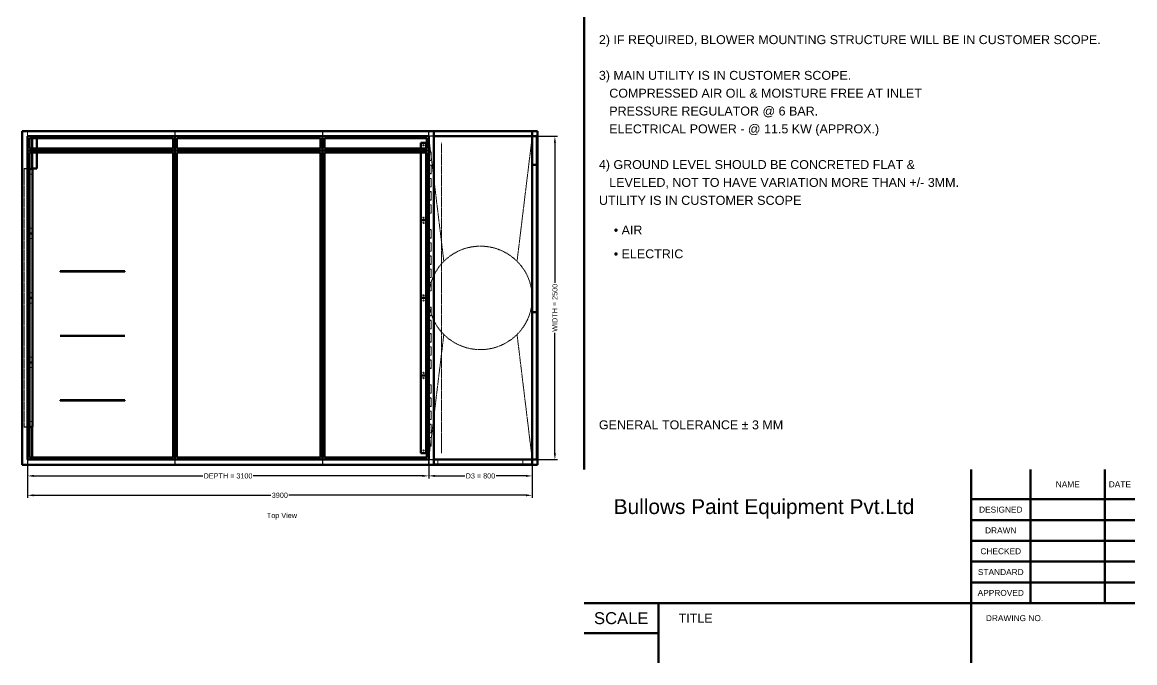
# Model space of a CAD drawing. Header units: millimetres. Extents: x 909 to 14018, y 345 to 10005.
# Drawn here: x 5424 to 14018, y 345 to 5298 of the extents above; entities that cross this region are included whole.
import ezdxf
from ezdxf.enums import TextEntityAlignment as Align

# ---------------------------------------------------------------- set-up
doc = ezdxf.new("R2010")
doc.units = ezdxf.units.MM
doc.linetypes.add('Hidden', pattern=[15, 5, -3, 5, -2])
for name, color, linetype, lineweight in [('Default', 7, 'Continuous', 50), ('Edges', 7, 'Hidden', 15), ('HiddenEdges', 2, 'Hidden', 15), ('HiddenSilhouettes', 2, 'Hidden', 15), ('HiddenWires', 7, 'Hidden', 15), ('Silhouettes', 7, 'Continuous', 50), ('Wires', 7, 'Hidden', 15)]:
    doc.layers.add(name, color=color, linetype=linetype, lineweight=lineweight)
doc.layers.add('Dimension', color=7, linetype='Continuous', lineweight=50, true_color=0x6495ed)
doc.styles.add('Default', font='arial.ttf')
doc.dimstyles.get("Standard").update_dxf_attribs({"dimtxt": 0.18, "dimasz": 0.18, "dimexe": 0.18, "dimexo": 0.0625, "dimgap": 0.09, "dimtad": 0, "dimtih": 1, "dimtoh": 1, "dimdec": 4, "dimzin": 0, "dimdsep": 46, "dimtxsty": 'Standard', "dimcen": 0.09, "dimadec": 0, "dimazin": 0, "dimtfac": 1, "dimtdec": 4, "dimtofl": 0, "dimtmove": 0, "dimatfit": 3, "dimfxl": 1, "dimtolj": 1, "dimtzin": 0, "dimarcsym": 0})

# ---------------------------------------------------------------- blocks, each defined once
blk = doc.blocks.new('Top')
at = {"layer": 'Edges'}
for points in [[(1190, 920.4), (1267.2, 283.4)], [(1190, -919.2), (1267.2, -282.2)]]:
    blk.add_lwpolyline(points, dxfattribs=at)
for points in [[(1832.8, 283.4, 0), (1950, 1250.6, 0)], [(1832.8, -282.2, 0), (1950, -1249.4, 0)]]:
    blk.add_polyline3d(points, dxfattribs=at)
for start, end in [(45, 135), (135, 154.29836), (315.00001, 45), (205.70164, 224.99999), (224.99999, 315.00001)]:
    blk.add_arc((1550, 0.6), 400, start, end, dxfattribs=at)
at = {"layer": 'HiddenEdges'}
blk.add_lwpolyline([(1150, 1250.6), (1190, 920.4)], dxfattribs=at)
for points in [[(-1953, -1252.4, 0), (-1953, 1253.6, 0)], [(-1953, 1253.6, 0), (1153, 1253.6, 0)], [(-1950, 1253.6, 0), (1953, 1253.6, 0)], [(-1948.8, 1250.6, 0), (-1948.8, 1287.4, 0)], [(-1948.8, 1287.4, 0), (-811.2, 1287.4, 0)], [(-1948.8, 1141.8, 0), (-1948.8, 1249.4, 0)], [(-1948.8, 1249.4, 0), (-811.2, 1249.4, 0)], [(-1935, 1287.4, 0), (-1935, 1288.6, 0)], [(-1913.2, 1213.8, 0), (-1912, 1213.8, 0)], [(-1912, 1001.8, 0), (-1912, 1249.4, 0)], [(-825, 1287.4, 0), (-825, 1288.6, 0)], [(-811.2, 1250.6, 0), (-811.2, 1287.4, 0)], [(-811.2, 1141.8, 0), (-811.2, 1249.4, 0)], [(-808.8, 1287.4, 0), (328.8, 1287.4, 0)], [(-808.8, 1250.6, 0), (-808.8, 1287.4, 0)], [(-808.8, 1249.4, 0), (328.8, 1249.4, 0)], [(-808.8, 1141.8, 0), (-808.8, 1249.4, 0)], [(-795, 1287.4, 0), (-795, 1288.6, 0)], [(315, 1287.4, 0), (315, 1288.6, 0)], [(328.8, 1250.6, 0), (328.8, 1287.4, 0)], [(328.8, 1141.8, 0), (328.8, 1249.4, 0)], [(331.2, 1287.4, 0), (1148.8, 1287.4, 0)], [(331.2, 1250.6, 0), (331.2, 1287.4, 0)], [(331.2, 1141.8, 0), (331.2, 1249.4, 0)], [(331.2, 1249.4, 0), (1148.8, 1249.4, 0)], [(345, 1287.4, 0), (345, 1288.6, 0)], [(1135, 1287.4, 0), (1135, 1288.6, 0)], [(1148.8, 1250.6, 0), (1148.8, 1287.4, 0)], [(1148.8, 1141.8, 0), (1148.8, 1249.4, 0)], [(1151.2, 1287.4, 0), (1948.8, 1287.4, 0)], [(1151.2, 1250.6, 0), (1151.2, 1287.4, 0)], [(1153, -1252.4, 0), (1153, 1253.6, 0)], [(1165, 1287.4, 0), (1165, 1288.6, 0)], [(1935, 1287.4, 0), (1935, 1288.6, 0)], [(1948.8, 1250.6, 0), (1948.8, 1287.4, 0)], [(1950, -1249.4, 0), (1950, 1250.6, 0)], [(1950, 1213.8, 0), (1951.2, 1213.8, 0)], [(1951.2, 1249.4, 0), (1986.8, 1249.4, 0)], [(1951.2, 1031.8, 0), (1951.2, 1249.4, 0)], [(1953, -1252.4, 0), (1953, 1253.6, 0)], [(-1948.8, 1141.8, 0), (-811.2, 1141.8, 0)], [(-1948.8, -1248.2, 0), (-1948.8, 1139.4, 0)], [(-1948.8, 1139.4, 0), (-811.2, 1139.4, 0)], [(-811.2, -1248.2, 0), (-811.2, 1139.4, 0)], [(-808.8, 1141.8, 0), (328.8, 1141.8, 0)], [(-808.8, 1139.4, 0), (328.8, 1139.4, 0)], [(-808.8, -1248.2, 0), (-808.8, 1139.4, 0)], [(328.8, -1248.2, 0), (328.8, 1139.4, 0)], [(331.2, 1141.8, 0), (1148.8, 1141.8, 0)], [(331.2, -1248.2, 0), (331.2, 1139.4, 0)], [(331.2, 1139.4, 0), (1148.8, 1139.4, 0)], [(1148.8, -1248.2, 0), (1148.8, 1139.4, 0)], [(-1913.2, 1037.4, 0), (-1912, 1037.4, 0)], [(1950, 1067.4, 0), (1951.2, 1067.4, 0)], [(1951.2, 1031.8, 0), (1986.8, 1031.8, 0)], [(-1975, 997.6, 0), (-1953, 997.6, 0)], [(-1953, 975.6, 0), (-1950, 975.6, 0)], [(-1950, 957.6, 0), (-1910, 957.6, 0)], [(-1913.2, 1021.3, 0), (-1912, 1021.3, 0)], [(-1913.2, 1020.6, 0), (-1912, 1020.6, 0)], [(-1913.2, 1019.6, 0), (-1912, 1019.6, 0)], [(-1913.2, 1018.6, 0), (-1912, 1018.6, 0)], [(-1913.2, 1017.9, 0), (-1912, 1017.9, 0)], [(-1912, 1001.8, 0), (-1876.4, 1001.8, 0)], [(1950, 993.8, 0), (1951.2, 993.8, 0)], [(1951.2, -108.2, 0), (1951.2, 1029.4, 0)], [(1951.2, 1029.4, 0), (1986.8, 1029.4, 0)], [(-1950, 539.1, 0), (-1910, 539.1, 0)], [(-1950, 459.1, 0), (-1910, 459.1, 0)], [(-1950, 40.6, 0), (-1910, 40.6, 0)], [(-1950, -39.4, 0), (-1910, -39.4, 0)], [(1950, -72.6, 0), (1951.2, -72.6, 0)], [(1950, -146.2, 0), (1951.2, -146.2, 0)], [(1951.2, -108.2, 0), (1986.8, -108.2, 0)], [(1951.2, -1248.2, 0), (1951.2, -110.6, 0)], [(1951.2, -110.6, 0), (1986.8, -110.6, 0)], [(-1950, -457.9, 0), (-1910, -457.9, 0)], [(-1950, -537.9, 0), (-1910, -537.9, 0)], [(1150, -1249.4, 0), (1190, -919.2, 0)], [(-1975, -996.4, 0), (-1953, -996.4, 0)], [(-1953, -974.4, 0), (-1950, -974.4, 0)], [(-1950, -956.4, 0), (-1910, -956.4, 0)], [(-1948.8, -1000.6, 0), (-1913.2, -1000.6, 0)], [(-1950, -1036.2, 0), (-1948.8, -1036.2, 0)], [(-1953, -1252.4, 0), (1153, -1252.4, 0)], [(-1950, -1212.6, 0), (-1948.8, -1212.6, 0)], [(-1950, -1228.7, 0), (-1948.8, -1228.7, 0)], [(-1950, -1229.4, 0), (-1948.8, -1229.4, 0)], [(-1950, -1230.4, 0), (-1948.8, -1230.4, 0)], [(-1950, -1231.4, 0), (-1948.8, -1231.4, 0)], [(-1950, -1232.1, 0), (-1948.8, -1232.1, 0)], [(-1950, -1252.4, 0), (1953, -1252.4, 0)], [(-1948.8, -1248.2, 0), (-811.2, -1248.2, 0)], [(-1948.8, -1286.2, 0), (-1948.8, -1249.4, 0)], [(-1948.8, -1286.2, 0), (-811.2, -1286.2, 0)], [(-1935, -1287.4, 0), (-1935, -1286.2, 0)], [(-825, -1287.4, 0), (-825, -1286.2, 0)], [(-811.2, -1286.2, 0), (-811.2, -1249.4, 0)], [(-808.8, -1248.2, 0), (328.8, -1248.2, 0)], [(-808.8, -1286.2, 0), (-808.8, -1249.4, 0)], [(-808.8, -1286.2, 0), (328.8, -1286.2, 0)], [(-795, -1287.4, 0), (-795, -1286.2, 0)], [(315, -1287.4, 0), (315, -1286.2, 0)], [(328.8, -1286.2, 0), (328.8, -1249.4, 0)], [(331.2, -1248.2, 0), (1148.8, -1248.2, 0)], [(331.2, -1286.2, 0), (331.2, -1249.4, 0)], [(331.2, -1286.2, 0), (1148.8, -1286.2, 0)], [(345, -1287.4, 0), (345, -1286.2, 0)], [(1135, -1287.4, 0), (1135, -1286.2, 0)], [(1148.8, -1286.2, 0), (1148.8, -1249.4, 0)], [(1151.2, -1286.2, 0), (1151.2, -1249.4, 0)], [(1151.2, -1286.2, 0), (1948.8, -1286.2, 0)], [(1165, -1287.4, 0), (1165, -1286.2, 0)], [(1222, -1251, 0), (1878, -1251, 0)], [(1222, -1285.8, 0), (1878, -1285.8, 0)], [(1260, -1249.4, 0), (1260, -1248.2, 0)], [(1840, -1249.4, 0), (1840, -1248.2, 0)], [(1935, -1287.4, 0), (1935, -1286.2, 0)], [(1948.8, -1286.2, 0), (1948.8, -1249.4, 0)], [(1950, -1212.6, 0), (1951.2, -1212.6, 0)], [(1951.2, -1248.2, 0), (1986.8, -1248.2, 0)]]:
    blk.add_polyline3d(points, dxfattribs=at)
blk.add_arc((1550, 0.6), 400, 154.29836, 205.70164, dxfattribs=at)
at = {"layer": 'HiddenSilhouettes'}
for points in [[(-1950, 1250.6, 0), (-1950, 1290.6, 0)], [(-1950, 1250.6, 0), (-1950, 1288.6, 0)], [(-1950, 1288.6, 0), (-810, 1288.6, 0)], [(-1950, 1251.8, 0), (-810, 1251.8, 0)], [(-1913.2, 1235.6, 0), (-1913.2, 1250.6, 0)], [(-1876.4, 1235.6, 0), (-1876.4, 1250.6, 0)], [(-810, 1288.6, 0), (330, 1288.6, 0)], [(-810, 1250.6, 0), (-810, 1288.6, 0)], [(-810, 1251.8, 0), (330, 1251.8, 0)], [(330, 1288.6, 0), (1150, 1288.6, 0)], [(330, 1250.6, 0), (330, 1288.6, 0)], [(330, 1251.8, 0), (1150, 1251.8, 0)], [(1119.4, 1250.6, 0), (1243.8, 1250.6, 0)], [(1150, 1250.6, 0), (1150, 1288.6, 0)], [(1150, 1288.6, 0), (1190, 1288.6, 0)], [(1150, 1251.8, 0), (1950, 1251.8, 0)], [(1150, 1250.6, 0), (1190, 1250.6, 0)], [(1150, 1129.3, 0), (1150, 1209.9, 0)], [(-1913.2, 1125.6, 0), (-1913.2, 1155.6, 0)], [(-1876.4, 1125.6, 0), (-1876.4, 1155.6, 0)], [(1090, 1125.6, 0), (1090, 1155.6, 0)], [(1130, 1125.6, 0), (1130, 1155.6, 0)], [(1130, 1125.6, 0), (1130, 1155.6, 0)], [(1131.2, 1125.6, 0), (1131.2, 1155.6, 0)], [(1135, 1188.1, 0), (1150, 1188.1, 0)], [(1135, 1186.9, 0), (1150, 1186.9, 0)], [(1135, 1123.3, 0), (1150, 1123.3, 0)], [(1135, 1122.1, 0), (1150, 1122.1, 0)], [(1150, 1129.1, 0), (1170, 1129.1, 0)], [(1150, 1127.9, 0), (1168.8, 1127.9, 0)], [(1168.8, 1064.3, 0), (1168.8, 1127.9, 0)], [(1170, 1063.1, 0), (1170, 1129.1, 0)], [(1135, 1086.1, 0), (1150, 1086.1, 0)], [(1135, 1084.9, 0), (1150, 1084.9, 0)], [(1150, 1064.3, 0), (1168.8, 1064.3, 0)], [(1150, 1063.1, 0), (1170, 1063.1, 0)], [(-1975, -999.4, 0), (-1975, 1000.6, 0)], [(-1975, 1000.6, 0), (-1950, 1000.6, 0)], [(-1950, 997.6, 0), (-1935, 997.6, 0)], [(-1913.2, 1021.6, 0), (-1912, 1021.6, 0)], [(-1913.2, 1017.6, 0), (-1912, 1017.6, 0)], [(1135, 1021.3, 0), (1150, 1021.3, 0)], [(1135, 1020.1, 0), (1150, 1020.1, 0)], [(1135, 984.1, 0), (1150, 984.1, 0)], [(1135, 982.9, 0), (1150, 982.9, 0)], [(1150, 1027.1, 0), (1170, 1027.1, 0)], [(1150, 1025.9, 0), (1168.8, 1025.9, 0)], [(1150, 962.3, 0), (1168.8, 962.3, 0)], [(1150, 961.1, 0), (1170, 961.1, 0)], [(1168.8, 962.3, 0), (1168.8, 1025.9, 0)], [(1170, 961.1, 0), (1170, 1027.1, 0)], [(1135, 919.3, 0), (1150, 919.3, 0)], [(1135, 918.1, 0), (1150, 918.1, 0)], [(1135, 882.1, 0), (1150, 882.1, 0)], [(1135, 880.9, 0), (1150, 880.9, 0)], [(1150, 925.1, 0), (1170, 925.1, 0)], [(1150, 923.9, 0), (1168.8, 923.9, 0)], [(1150, 860.3, 0), (1168.8, 860.3, 0)], [(1168.8, 860.3, 0), (1168.8, 923.9, 0)], [(1170, 859.1, 0), (1170, 925.1, 0)], [(1135, 817.3, 0), (1150, 817.3, 0)], [(1135, 816.1, 0), (1150, 816.1, 0)], [(1135, 780.1, 0), (1150, 780.1, 0)], [(1135, 778.9, 0), (1150, 778.9, 0)], [(1150, 859.1, 0), (1170, 859.1, 0)], [(1150, 823.1, 0), (1170, 823.1, 0)], [(1150, 821.9, 0), (1168.8, 821.9, 0)], [(1168.8, 758.3, 0), (1168.8, 821.9, 0)], [(1170, 757.1, 0), (1170, 823.1, 0)], [(1135, 715.3, 0), (1150, 715.3, 0)], [(1135, 714.1, 0), (1150, 714.1, 0)], [(1150, 758.3, 0), (1168.8, 758.3, 0)], [(1150, 757.1, 0), (1170, 757.1, 0)], [(1150, 721.1, 0), (1170, 721.1, 0)], [(1150, 719.9, 0), (1168.8, 719.9, 0)], [(1168.8, 656.3, 0), (1168.8, 719.9, 0)], [(1170, 655.1, 0), (1170, 721.1, 0)], [(1135, 678.1, 0), (1150, 678.1, 0)], [(1135, 676.9, 0), (1150, 676.9, 0)], [(1135, 613.3, 0), (1150, 613.3, 0)], [(1135, 612.1, 0), (1150, 612.1, 0)], [(1150, 656.3, 0), (1168.8, 656.3, 0)], [(1150, 655.1, 0), (1170, 655.1, 0)], [(1135, 588.1, 0), (1150, 588.1, 0)], [(1135, 586.9, 0), (1150, 586.9, 0)], [(1135, 523.3, 0), (1150, 523.3, 0)], [(1135, 522.1, 0), (1150, 522.1, 0)], [(1150, 529.1, 0), (1170, 529.1, 0)], [(1150, 527.9, 0), (1168.8, 527.9, 0)], [(1168.8, 464.3, 0), (1168.8, 527.9, 0)], [(1170, 463.1, 0), (1170, 529.1, 0)], [(-1950, 499.1, 0), (-1935, 499.1, 0)], [(1135, 486.1, 0), (1150, 486.1, 0)], [(1135, 484.9, 0), (1150, 484.9, 0)], [(1150, 464.3, 0), (1168.8, 464.3, 0)], [(1150, 463.1, 0), (1170, 463.1, 0)], [(1135, 421.3, 0), (1150, 421.3, 0)], [(1135, 420.1, 0), (1150, 420.1, 0)], [(1135, 384.1, 0), (1150, 384.1, 0)], [(1135, 382.9, 0), (1150, 382.9, 0)], [(1150, 427.1, 0), (1170, 427.1, 0)], [(1150, 425.9, 0), (1168.8, 425.9, 0)], [(1150, 362.3, 0), (1168.8, 362.3, 0)], [(1150, 361.1, 0), (1170, 361.1, 0)], [(1168.8, 362.3, 0), (1168.8, 425.9, 0)], [(1170, 361.1, 0), (1170, 427.1, 0)], [(1135, 319.3, 0), (1150, 319.3, 0)], [(1135, 318.1, 0), (1150, 318.1, 0)], [(1135, 282.1, 0), (1150, 282.1, 0)], [(1135, 280.9, 0), (1150, 280.9, 0)], [(1150, 325.1, 0), (1170, 325.1, 0)], [(1150, 323.9, 0), (1168.8, 323.9, 0)], [(1150, 260.3, 0), (1168.8, 260.3, 0)], [(1150, 259.1, 0), (1170, 259.1, 0)], [(1168.8, 260.3, 0), (1168.8, 323.9, 0)], [(1170, 259.1, 0), (1170, 325.1, 0)], [(1135, 217.3, 0), (1150, 217.3, 0)], [(1135, 216.1, 0), (1150, 216.1, 0)], [(1135, 180.1, 0), (1150, 180.1, 0)], [(1135, 178.9, 0), (1150, 178.9, 0)], [(1150, 223.1, 0), (1170, 223.1, 0)], [(1150, 221.9, 0), (1168.8, 221.9, 0)], [(1168.8, 158.3, 0), (1168.8, 221.9, 0)], [(1170, 157.1, 0), (1170, 223.1, 0)], [(1135, 115.3, 0), (1150, 115.3, 0)], [(1135, 114.1, 0), (1150, 114.1, 0)], [(1150, 158.3, 0), (1168.8, 158.3, 0)], [(1150, 157.1, 0), (1170, 157.1, 0)], [(1150, 121.1, 0), (1170, 121.1, 0)], [(1150, 119.9, 0), (1168.8, 119.9, 0)], [(1168.8, 56.3, 0), (1168.8, 119.9, 0)], [(1170, 55.1, 0), (1170, 121.1, 0)], [(-1950, 0.6, 0), (-1935, 0.6, 0)], [(1135, 78.1, 0), (1150, 78.1, 0)], [(1135, 76.9, 0), (1150, 76.9, 0)], [(1135, 13.3, 0), (1150, 13.3, 0)], [(1135, 12.1, 0), (1150, 12.1, 0)], [(1150, 56.3, 0), (1168.8, 56.3, 0)], [(1150, 55.1, 0), (1170, 55.1, 0)], [(1135, -11.9, 0), (1150, -11.9, 0)], [(1135, -13.1, 0), (1150, -13.1, 0)], [(1135, -76.7, 0), (1150, -76.7, 0)], [(1135, -77.9, 0), (1150, -77.9, 0)], [(1150, -70.9, 0), (1170, -70.9, 0)], [(1150, -72.1, 0), (1168.8, -72.1, 0)], [(1168.8, -135.7, 0), (1168.8, -72.1, 0)], [(1170, -136.9, 0), (1170, -70.9, 0)], [(1135, -113.9, 0), (1150, -113.9, 0)], [(1135, -115.1, 0), (1150, -115.1, 0)], [(1150, -135.7, 0), (1168.8, -135.7, 0)], [(1150, -136.9, 0), (1170, -136.9, 0)], [(1135, -178.7, 0), (1150, -178.7, 0)], [(1135, -179.9, 0), (1150, -179.9, 0)], [(1135, -215.9, 0), (1150, -215.9, 0)], [(1135, -217.1, 0), (1150, -217.1, 0)], [(1150, -172.9, 0), (1170, -172.9, 0)], [(1150, -174.1, 0), (1168.8, -174.1, 0)], [(1150, -237.7, 0), (1168.8, -237.7, 0)], [(1150, -238.9, 0), (1170, -238.9, 0)], [(1168.8, -237.7, 0), (1168.8, -174.1, 0)], [(1170, -238.9, 0), (1170, -172.9, 0)], [(1135, -280.7, 0), (1150, -280.7, 0)], [(1135, -281.9, 0), (1150, -281.9, 0)], [(1135, -317.9, 0), (1150, -317.9, 0)], [(1135, -319.1, 0), (1150, -319.1, 0)], [(1150, -274.9, 0), (1170, -274.9, 0)], [(1150, -276.1, 0), (1168.8, -276.1, 0)], [(1150, -339.7, 0), (1168.8, -339.7, 0)], [(1150, -340.9, 0), (1170, -340.9, 0)], [(1168.8, -339.7, 0), (1168.8, -276.1, 0)], [(1170, -340.9, 0), (1170, -274.9, 0)], [(1135, -382.7, 0), (1150, -382.7, 0)], [(1135, -383.9, 0), (1150, -383.9, 0)], [(1135, -419.9, 0), (1150, -419.9, 0)], [(1135, -421.1, 0), (1150, -421.1, 0)], [(1150, -376.9, 0), (1170, -376.9, 0)], [(1150, -378.1, 0), (1168.8, -378.1, 0)], [(1168.8, -441.7, 0), (1168.8, -378.1, 0)], [(1170, -442.9, 0), (1170, -376.9, 0)], [(-1950, -497.9, 0), (-1935, -497.9, 0)], [(1135, -484.7, 0), (1150, -484.7, 0)], [(1135, -485.9, 0), (1150, -485.9, 0)], [(1150, -441.7, 0), (1168.8, -441.7, 0)], [(1150, -442.9, 0), (1170, -442.9, 0)], [(1150, -478.9, 0), (1170, -478.9, 0)], [(1150, -480.1, 0), (1168.8, -480.1, 0)], [(1168.8, -543.7, 0), (1168.8, -480.1, 0)], [(1170, -544.9, 0), (1170, -478.9, 0)], [(1135, -521.9, 0), (1150, -521.9, 0)], [(1135, -523.1, 0), (1150, -523.1, 0)], [(1135, -586.7, 0), (1150, -586.7, 0)], [(1135, -587.9, 0), (1150, -587.9, 0)], [(1150, -543.7, 0), (1168.8, -543.7, 0)], [(1150, -544.9, 0), (1170, -544.9, 0)], [(1135, -611.9, 0), (1150, -611.9, 0)], [(1135, -613.1, 0), (1150, -613.1, 0)], [(1135, -676.7, 0), (1150, -676.7, 0)], [(1135, -677.9, 0), (1150, -677.9, 0)], [(1150, -670.9, 0), (1170, -670.9, 0)], [(1150, -672.1, 0), (1168.8, -672.1, 0)], [(1168.8, -735.7, 0), (1168.8, -672.1, 0)], [(1170, -736.9, 0), (1170, -670.9, 0)], [(1135, -713.9, 0), (1150, -713.9, 0)], [(1135, -715.1, 0), (1150, -715.1, 0)], [(1150, -735.7, 0), (1168.8, -735.7, 0)], [(1150, -736.9, 0), (1170, -736.9, 0)], [(1150, -772.9, 0), (1170, -772.9, 0)], [(1170, -838.9, 0), (1170, -772.9, 0)], [(1135, -778.7, 0), (1150, -778.7, 0)], [(1135, -779.9, 0), (1150, -779.9, 0)], [(1135, -815.9, 0), (1150, -815.9, 0)], [(1135, -817.1, 0), (1150, -817.1, 0)], [(1150, -774.1, 0), (1168.8, -774.1, 0)], [(1150, -837.7, 0), (1168.8, -837.7, 0)], [(1150, -838.9, 0), (1170, -838.9, 0)], [(1168.8, -837.7, 0), (1168.8, -774.1, 0)], [(1135, -880.7, 0), (1150, -880.7, 0)], [(1135, -881.9, 0), (1150, -881.9, 0)], [(1135, -917.9, 0), (1150, -917.9, 0)], [(1135, -919.1, 0), (1150, -919.1, 0)], [(1150, -874.9, 0), (1170, -874.9, 0)], [(1150, -876.1, 0), (1168.8, -876.1, 0)], [(1150, -939.7, 0), (1168.8, -939.7, 0)], [(1150, -940.9, 0), (1170, -940.9, 0)], [(1168.8, -939.7, 0), (1168.8, -876.1, 0)], [(1170, -940.9, 0), (1170, -874.9, 0)], [(-1975, -999.4, 0), (-1950, -999.4, 0)], [(-1950, -996.4, 0), (-1935, -996.4, 0)], [(-1950, -999.4, 0), (-1935, -999.4, 0)], [(1135, -982.7, 0), (1150, -982.7, 0)], [(1135, -983.9, 0), (1150, -983.9, 0)], [(1135, -1019.9, 0), (1150, -1019.9, 0)], [(1135, -1021.1, 0), (1150, -1021.1, 0)], [(1150, -976.9, 0), (1170, -976.9, 0)], [(1150, -978.1, 0), (1168.8, -978.1, 0)], [(1168.8, -1041.7, 0), (1168.8, -978.1, 0)], [(1170, -1042.9, 0), (1170, -976.9, 0)], [(1135, -1084.7, 0), (1150, -1084.7, 0)], [(1135, -1085.9, 0), (1150, -1085.9, 0)], [(1150, -1041.7, 0), (1168.8, -1041.7, 0)], [(1150, -1042.9, 0), (1170, -1042.9, 0)], [(1150, -1078.9, 0), (1170, -1078.9, 0)], [(1150, -1080.1, 0), (1168.8, -1080.1, 0)], [(1168.8, -1143.7, 0), (1168.8, -1080.1, 0)], [(1170, -1144.9, 0), (1170, -1078.9, 0)], [(1135, -1121.9, 0), (1150, -1121.9, 0)], [(1135, -1123.1, 0), (1150, -1123.1, 0)], [(1135, -1186.7, 0), (1150, -1186.7, 0)], [(1135, -1187.9, 0), (1150, -1187.9, 0)], [(1150, -1143.7, 0), (1168.8, -1143.7, 0)], [(1150, -1144.9, 0), (1170, -1144.9, 0)], [(-1950, -1228.4, 0), (-1948.8, -1228.4, 0)], [(-1950, -1232.4, 0), (-1948.8, -1232.4, 0)], [(-1950, -1248.2, 0), (-810, -1248.2, 0)], [(-1950, -1287.4, 0), (-1950, -1249.4, 0)], [(-1950, -1289.4, 0), (-1950, -1249.4, 0)], [(-1950, -1287.4, 0), (-810, -1287.4, 0)], [(-1913.2, -1249.4, 0), (-1913.2, -1234.4, 0)], [(-995, -1249.4, 0), (995, -1249.4, 0)], [(-810, -1248.2, 0), (330, -1248.2, 0)], [(-810, -1287.4, 0), (-810, -1249.4, 0)], [(-810, -1287.4, 0), (330, -1287.4, 0)], [(330, -1248.2, 0), (1150, -1248.2, 0)], [(330, -1287.4, 0), (330, -1249.4, 0)], [(330, -1287.4, 0), (1150, -1287.4, 0)], [(1119.4, -1249.4, 0), (1243.8, -1249.4, 0)], [(1150, -1248.2, 0), (1950, -1248.2, 0)], [(1150, -1287.4, 0), (1150, -1249.4, 0)], [(1150, -1249.4, 0), (1190, -1249.4, 0)], [(1150, -1287.4, 0), (1190, -1287.4, 0)], [(1220.4, -1287.4, 0), (1220.4, -1249.4, 0)], [(1222, -1287.4, 0), (1222, -1249.4, 0)], [(1223.6, -1251, 0), (1223.6, -1249.4, 0)], [(1237.5, -1249.4, 0), (1237.5, -1246.4, 0)], [(1237.5, -1246.4, 0), (1287.5, -1246.4, 0)], [(1258.4, -1251, 0), (1258.4, -1249.4, 0)], [(1260, -1251, 0), (1260, -1249.4, 0)], [(1287.5, -1246.4, 0), (1817.5, -1246.4, 0)], [(1287.5, -1249.4, 0), (1287.5, -1246.4, 0)], [(1817.5, -1249.4, 0), (1817.5, -1246.4, 0)], [(1817.5, -1246.4, 0), (1867.5, -1246.4, 0)], [(1840, -1251, 0), (1840, -1249.4, 0)], [(1841.6, -1251, 0), (1841.6, -1249.4, 0)], [(1867.5, -1249.4, 0), (1867.5, -1246.4, 0)], [(1876.4, -1287.4, 0), (1876.4, -1249.4, 0)], [(1878, -1287.4, 0), (1878, -1249.4, 0)], [(1950, -1249.4, 0), (1950, -1248.2, 0)], [(1119.4, -1289.4, 0), (1190, -1289.4, 0)]]:
    blk.add_polyline3d(points, dxfattribs=at)
for points in [[(-1697, -1289.4, 0)], [(-1198.5, -1289.4, 0)]]:
    blk.add_polyline3d(points, close=True, dxfattribs=at)
at = {"layer": 'HiddenWires'}
for points in [[(1250, 600.6, 0), (1250, 1200.6, 0)], [(1250, 0.6, 0), (1250, 600.6, 0)], [(1250, -599.4, 0), (1250, 0.6, 0)], [(1250, -1199.4, 0), (1250, -599.4, 0)]]:
    blk.add_polyline3d(points, dxfattribs=at)
at = {"layer": 'Silhouettes'}
for points in [[(-1990, -1289.4, 0), (-1990, 1290.6, 0)], [(-1990, 1290.6, 0), (1190, 1290.6, 0)], [(1119.4, 1290.6, 0), (1990, 1290.6, 0)], [(1190, -1289.4, 0), (1190, 1290.6, 0)], [(1990, -1289.4, 0), (1990, 1290.6, 0)], [(-1950, 1250.6, 0), (-810, 1250.6, 0)], [(-1950, 1140.6, 0), (-1950, 1250.6, 0)], [(-1950, 1129.3, 0), (-1950, 1250.6, 0)], [(-1935, 1155.6, 0), (-1935, 1235.6, 0)], [(-1935, 1235.6, 0), (-825, 1235.6, 0)], [(-1913.2, 1155.6, 0), (-1913.2, 1235.6, 0)], [(-1876.4, 1155.6, 0), (-1876.4, 1235.6, 0)], [(-995, 1250.6, 0), (995, 1250.6, 0)], [(-825, 1155.6, 0), (-825, 1235.6, 0)], [(-810, 1250.6, 0), (330, 1250.6, 0)], [(-810, 1140.6, 0), (-810, 1250.6, 0)], [(-795, 1155.6, 0), (-795, 1235.6, 0)], [(-795, 1235.6, 0), (315, 1235.6, 0)], [(315, 1155.6, 0), (315, 1235.6, 0)], [(330, 1140.6, 0), (330, 1250.6, 0)], [(330, 1250.6, 0), (1150, 1250.6, 0)], [(345, 1155.6, 0), (345, 1235.6, 0)], [(345, 1235.6, 0), (1135, 1235.6, 0)], [(1135, 1155.6, 0), (1135, 1235.6, 0)], [(1150, 1140.6, 0), (1150, 1250.6, 0)], [(1190, 1288.6, 0), (1950, 1288.6, 0)], [(1190, 1250.6, 0), (1950, 1250.6, 0)], [(1950, 1250.6, 0), (1950, 1288.6, 0)], [(1950, 0.6, 0), (1950, 1250.6, 0)], [(1950, 1030.6, 0), (1950, 1250.6, 0)], [(1950, 1250.6, 0), (1986.8, 1250.6, 0)], [(1986.8, 1030.6, 0), (1986.8, 1250.6, 0)], [(-1950, -1249.4, 0), (-1950, 1140.6, 0)], [(-1950, 1140.6, 0), (-810, 1140.6, 0)], [(-1935, 1155.6, 0), (-825, 1155.6, 0)], [(-1935, -1234.4, 0), (-1935, 1125.6, 0)], [(-1935, 1125.6, 0), (-825, 1125.6, 0)], [(-1913.2, 1000.6, 0), (-1913.2, 1125.6, 0)], [(-1876.4, 1000.6, 0), (-1876.4, 1125.6, 0)], [(-825, -1234.4, 0), (-825, 1125.6, 0)], [(-810, -1249.4, 0), (-810, 1140.6, 0)], [(-810, 1140.6, 0), (330, 1140.6, 0)], [(-795, 1155.6, 0), (315, 1155.6, 0)], [(-795, 1125.6, 0), (315, 1125.6, 0)], [(-795, -1234.4, 0), (-795, 1125.6, 0)], [(315, -1234.4, 0), (315, 1125.6, 0)], [(330, -1249.4, 0), (330, 1140.6, 0)], [(330, 1140.6, 0), (1150, 1140.6, 0)], [(345, 1155.6, 0), (1135, 1155.6, 0)], [(345, 1125.6, 0), (1135, 1125.6, 0)], [(345, -1234.4, 0), (345, 1125.6, 0)], [(1090, 1155.6, 0), (1090, 1200.6, 0)], [(1090, 1200.6, 0), (1130, 1200.6, 0)], [(1090, 600.6, 0), (1090, 1125.6, 0)], [(1130, 1155.6, 0), (1130, 1200.6, 0)], [(1130, 1155.6, 0), (1130, 1188.1, 0)], [(1130, 1188.1, 0), (1135, 1188.1, 0)], [(1130, 1122.1, 0), (1130, 1125.6, 0)], [(1130, 600.6, 0), (1130, 1125.6, 0)], [(1130, 1122.1, 0), (1135, 1122.1, 0)], [(1131.2, 1155.6, 0), (1131.2, 1186.9, 0)], [(1131.2, 1186.9, 0), (1135, 1186.9, 0)], [(1131.2, 1123.3, 0), (1131.2, 1125.6, 0)], [(1131.2, 1123.3, 0), (1135, 1123.3, 0)], [(1135, -1234.4, 0), (1135, 1125.6, 0)], [(1150, -1249.4, 0), (1150, 1140.6, 0)], [(1130, 1020.1, 0), (1130, 1086.1, 0)], [(1130, 1086.1, 0), (1135, 1086.1, 0)], [(1131.2, 1021.3, 0), (1131.2, 1084.9, 0)], [(1131.2, 1084.9, 0), (1135, 1084.9, 0)], [(-1935, 997.6, 0), (-1910, 997.6, 0)], [(-1913.2, 1000.6, 0), (-1876.4, 1000.6, 0)], [(-1910, 499.1, 0), (-1910, 997.6, 0)], [(1130, 1020.1, 0), (1135, 1020.1, 0)], [(1130, 918.1, 0), (1130, 984.1, 0)], [(1130, 984.1, 0), (1135, 984.1, 0)], [(1131.2, 1021.3, 0), (1135, 1021.3, 0)], [(1131.2, 919.3, 0), (1131.2, 982.9, 0)], [(1131.2, 982.9, 0), (1135, 982.9, 0)], [(1950, 968, 0), (1950, 1030.6, 0)], [(1950, 1030.6, 0), (1986.8, 1030.6, 0)], [(1986.8, -109.4, 0), (1986.8, 1030.6, 0)], [(1130, 918.1, 0), (1135, 918.1, 0)], [(1130, 816.1, 0), (1130, 882.1, 0)], [(1130, 882.1, 0), (1135, 882.1, 0)], [(1131.2, 919.3, 0), (1135, 919.3, 0)], [(1131.2, 817.3, 0), (1131.2, 880.9, 0)], [(1131.2, 880.9, 0), (1135, 880.9, 0)], [(1130, 816.1, 0), (1135, 816.1, 0)], [(1130, 714.1, 0), (1130, 780.1, 0)], [(1130, 780.1, 0), (1135, 780.1, 0)], [(1131.2, 817.3, 0), (1135, 817.3, 0)], [(1131.2, 715.3, 0), (1131.2, 778.9, 0)], [(1131.2, 778.9, 0), (1135, 778.9, 0)], [(1130, 714.1, 0), (1135, 714.1, 0)], [(1131.2, 715.3, 0), (1135, 715.3, 0)], [(1130, 612.1, 0), (1130, 678.1, 0)], [(1130, 678.1, 0), (1135, 678.1, 0)], [(1130, 612.1, 0), (1135, 612.1, 0)], [(1131.2, 613.3, 0), (1131.2, 676.9, 0)], [(1131.2, 676.9, 0), (1135, 676.9, 0)], [(1131.2, 613.3, 0), (1135, 613.3, 0)], [(1090, 0.6, 0), (1090, 600.6, 0)], [(1090, 600.6, 0), (1130, 600.6, 0)], [(1130, 0.6, 0), (1130, 600.6, 0)], [(1130, 522.1, 0), (1130, 588.1, 0)], [(1130, 588.1, 0), (1135, 588.1, 0)], [(1130, 522.1, 0), (1135, 522.1, 0)], [(1131.2, 523.3, 0), (1131.2, 586.9, 0)], [(1131.2, 586.9, 0), (1135, 586.9, 0)], [(1131.2, 523.3, 0), (1135, 523.3, 0)], [(-1935, 499.1, 0), (-1910, 499.1, 0)], [(-1910, 0.6, 0), (-1910, 499.1, 0)], [(1130, 420.1, 0), (1130, 486.1, 0)], [(1130, 486.1, 0), (1135, 486.1, 0)], [(1131.2, 421.3, 0), (1131.2, 484.9, 0)], [(1131.2, 484.9, 0), (1135, 484.9, 0)], [(1130, 420.1, 0), (1135, 420.1, 0)], [(1130, 318.1, 0), (1130, 384.1, 0)], [(1130, 384.1, 0), (1135, 384.1, 0)], [(1131.2, 421.3, 0), (1135, 421.3, 0)], [(1131.2, 319.3, 0), (1131.2, 382.9, 0)], [(1131.2, 382.9, 0), (1135, 382.9, 0)], [(1130, 318.1, 0), (1135, 318.1, 0)], [(1130, 216.1, 0), (1130, 282.1, 0)], [(1130, 282.1, 0), (1135, 282.1, 0)], [(1131.2, 319.3, 0), (1135, 319.3, 0)], [(1131.2, 217.3, 0), (1131.2, 280.9, 0)], [(1131.2, 280.9, 0), (1135, 280.9, 0)], [(1950, 0, 0), (1950, 322.7, 0)], [(-1697, 204.9, 0), (-1697, 206.1, 0)], [(-1697, 206.1, 0), (-1198.5, 206.1, 0)], [(-1697, 204.9, 0), (-1198.5, 204.9, 0)], [(-1198.5, 204.9, 0), (-1198.5, 206.1, 0)], [(1130, 216.1, 0), (1135, 216.1, 0)], [(1130, 114.1, 0), (1130, 180.1, 0)], [(1130, 180.1, 0), (1135, 180.1, 0)], [(1131.2, 217.3, 0), (1135, 217.3, 0)], [(1131.2, 115.3, 0), (1131.2, 178.9, 0)], [(1131.2, 178.9, 0), (1135, 178.9, 0)], [(1130, 114.1, 0), (1135, 114.1, 0)], [(1131.2, 115.3, 0), (1135, 115.3, 0)], [(-1935, 0.6, 0), (-1910, 0.6, 0)], [(-1910, -497.9, 0), (-1910, 0.6, 0)], [(1090, -599.4, 0), (1090, 0.6, 0)], [(1090, 0.6, 0), (1130, 0.6, 0)], [(1130, 12.1, 0), (1130, 78.1, 0)], [(1130, 78.1, 0), (1135, 78.1, 0)], [(1130, 12.1, 0), (1135, 12.1, 0)], [(1130, -599.4, 0), (1130, 0.6, 0)], [(1131.2, 13.3, 0), (1131.2, 76.9, 0)], [(1131.2, 76.9, 0), (1135, 76.9, 0)], [(1131.2, 13.3, 0), (1135, 13.3, 0)], [(1950, -1248.2, 0), (1950, 0.6, 0)], [(1130, -77.9, 0), (1130, -11.9, 0)], [(1130, -11.9, 0), (1135, -11.9, 0)], [(1130, -77.9, 0), (1135, -77.9, 0)], [(1131.2, -76.7, 0), (1131.2, -13.1, 0)], [(1131.2, -13.1, 0), (1135, -13.1, 0)], [(1131.2, -76.7, 0), (1135, -76.7, 0)], [(1130, -179.9, 0), (1130, -113.9, 0)], [(1130, -113.9, 0), (1135, -113.9, 0)], [(1131.2, -178.7, 0), (1131.2, -115.1, 0)], [(1131.2, -115.1, 0), (1135, -115.1, 0)], [(1950, -109.4, 0), (1986.8, -109.4, 0)], [(1986.8, -1249.4, 0), (1986.8, -109.4, 0)], [(1130, -179.9, 0), (1135, -179.9, 0)], [(1130, -281.9, 0), (1130, -215.9, 0)], [(1130, -215.9, 0), (1135, -215.9, 0)], [(1131.2, -178.7, 0), (1135, -178.7, 0)], [(1131.2, -280.7, 0), (1131.2, -217.1, 0)], [(1131.2, -217.1, 0), (1135, -217.1, 0)], [(-1697, -293.6, 0), (-1697, -292.4, 0)], [(-1697, -292.4, 0), (-1198.5, -292.4, 0)], [(-1697, -293.6, 0), (-1198.5, -293.6, 0)], [(-1198.5, -293.6, 0), (-1198.5, -292.4, 0)], [(1130, -281.9, 0), (1135, -281.9, 0)], [(1130, -383.9, 0), (1130, -317.9, 0)], [(1130, -317.9, 0), (1135, -317.9, 0)], [(1131.2, -280.7, 0), (1135, -280.7, 0)], [(1131.2, -382.7, 0), (1131.2, -319.1, 0)], [(1131.2, -319.1, 0), (1135, -319.1, 0)], [(1130, -383.9, 0), (1135, -383.9, 0)], [(1130, -485.9, 0), (1130, -419.9, 0)], [(1130, -419.9, 0), (1135, -419.9, 0)], [(1131.2, -382.7, 0), (1135, -382.7, 0)], [(1131.2, -484.7, 0), (1131.2, -421.1, 0)], [(1131.2, -421.1, 0), (1135, -421.1, 0)], [(-1935, -497.9, 0), (-1910, -497.9, 0)], [(-1910, -996.4, 0), (-1910, -497.9, 0)], [(1130, -485.9, 0), (1135, -485.9, 0)], [(1131.2, -484.7, 0), (1135, -484.7, 0)], [(1090, -1199.4, 0), (1090, -599.4, 0)], [(1090, -599.4, 0), (1130, -599.4, 0)], [(1130, -587.9, 0), (1130, -521.9, 0)], [(1130, -521.9, 0), (1135, -521.9, 0)], [(1130, -587.9, 0), (1135, -587.9, 0)], [(1130, -1199.4, 0), (1130, -599.4, 0)], [(1131.2, -586.7, 0), (1131.2, -523.1, 0)], [(1131.2, -523.1, 0), (1135, -523.1, 0)], [(1131.2, -586.7, 0), (1135, -586.7, 0)], [(1130, -677.9, 0), (1130, -611.9, 0)], [(1130, -611.9, 0), (1135, -611.9, 0)], [(1130, -677.9, 0), (1135, -677.9, 0)], [(1131.2, -676.7, 0), (1131.2, -613.1, 0)], [(1131.2, -613.1, 0), (1135, -613.1, 0)], [(1131.2, -676.7, 0), (1135, -676.7, 0)], [(1130, -779.9, 0), (1130, -713.9, 0)], [(1130, -713.9, 0), (1135, -713.9, 0)], [(1131.2, -778.7, 0), (1131.2, -715.1, 0)], [(1131.2, -715.1, 0), (1135, -715.1, 0)], [(-1697, -792.1, 0), (-1697, -790.9, 0)], [(-1697, -790.9, 0), (-1198.5, -790.9, 0)], [(-1697, -792.1, 0), (-1198.5, -792.1, 0)], [(-1198.5, -792.1, 0), (-1198.5, -790.9, 0)], [(1130, -779.9, 0), (1135, -779.9, 0)], [(1130, -881.9, 0), (1130, -815.9, 0)], [(1130, -815.9, 0), (1135, -815.9, 0)], [(1131.2, -778.7, 0), (1135, -778.7, 0)], [(1131.2, -880.7, 0), (1131.2, -817.1, 0)], [(1131.2, -817.1, 0), (1135, -817.1, 0)], [(1130, -881.9, 0), (1135, -881.9, 0)], [(1130, -983.9, 0), (1130, -917.9, 0)], [(1130, -917.9, 0), (1135, -917.9, 0)], [(1131.2, -880.7, 0), (1135, -880.7, 0)], [(1131.2, -982.7, 0), (1131.2, -919.1, 0)], [(1131.2, -919.1, 0), (1135, -919.1, 0)], [(-1935, -996.4, 0), (-1910, -996.4, 0)], [(-1935, -999.4, 0), (-1913.2, -999.4, 0)], [(-1913.2, -1234.4, 0), (-1913.2, -999.4, 0)], [(1130, -983.9, 0), (1135, -983.9, 0)], [(1130, -1085.9, 0), (1130, -1019.9, 0)], [(1130, -1019.9, 0), (1135, -1019.9, 0)], [(1131.2, -982.7, 0), (1135, -982.7, 0)], [(1131.2, -1084.7, 0), (1131.2, -1021.1, 0)], [(1131.2, -1021.1, 0), (1135, -1021.1, 0)], [(1950, -1249.4, 0), (1950, -968, 0)], [(1130, -1085.9, 0), (1135, -1085.9, 0)], [(1131.2, -1084.7, 0), (1135, -1084.7, 0)], [(1090, -1199.4, 0), (1130, -1199.4, 0)], [(1130, -1187.9, 0), (1130, -1121.9, 0)], [(1130, -1121.9, 0), (1135, -1121.9, 0)], [(1130, -1187.9, 0), (1135, -1187.9, 0)], [(1131.2, -1186.7, 0), (1131.2, -1123.1, 0)], [(1131.2, -1123.1, 0), (1135, -1123.1, 0)], [(1131.2, -1186.7, 0), (1135, -1186.7, 0)], [(-1950, -1249.4, 0), (-810, -1249.4, 0)], [(-1935, -1234.4, 0), (-825, -1234.4, 0)], [(-810, -1249.4, 0), (330, -1249.4, 0)], [(-795, -1234.4, 0), (315, -1234.4, 0)], [(330, -1249.4, 0), (1150, -1249.4, 0)], [(345, -1234.4, 0), (1135, -1234.4, 0)], [(1190, -1249.4, 0), (1950, -1249.4, 0)], [(1190, -1287.4, 0), (1950, -1287.4, 0)], [(1950, -1287.4, 0), (1950, -1249.4, 0)], [(1950, -1249.4, 0), (1986.8, -1249.4, 0)], [(-1990, -1289.4, 0), (1190, -1289.4, 0)], [(-1697, -1290.6, 0), (-1697, -1289.4, 0)], [(-1697, -1290.6, 0), (-1198.5, -1290.6, 0)], [(-1198.5, -1290.6, 0), (-1198.5, -1289.4, 0)], [(1190, -1289.4, 0), (1990, -1289.4, 0)]]:
    blk.add_polyline3d(points, dxfattribs=at)
for points in [[(-1950, 1290.6, 0)], [(1950, 1251.8, 0)], [(1130, 322.7, 0)], [(1130, -161.3, 0)], [(1130, -1129.3, 0)], [(-810, -1248.2, 0)], [(-810, -1249.4, 0)]]:
    blk.add_polyline3d(points, close=True, dxfattribs=at)
at = {"layer": 'Wires'}
for centre in [(1110, 1180.6), (1110, 620.6), (1110, 580.6), (1110, 20.6), (1110, -19.4), (1110, -579.4), (1110, -619.4), (1110, -1179.4)]:
    blk.add_circle(centre, 5, dxfattribs=at)
blk = doc.blocks.new('*D5')
at = {"layer": 'Defpoints', "color": 0}
for p in [(5463.5, 3166), (9363.5, 3166), (9363.5, 1640)]:
    blk.add_point(p, dxfattribs=at)
at = {"layer": 'Dimension', "color": 0, "lineweight": -2}
for p, q in [((5463.5, 3156), (5463.5, 1620)), ((9363.5, 3156), (9363.5, 1620)), ((5511.5, 1640), (7343.9, 1640)), ((9315.5, 1640), (7483.1, 1640))]:
    blk.add_line(p, q, dxfattribs=at)
at = {"layer": 'Dimension', "color": 0}
for points in [[(5511.5, 1648), (5511.5, 1632), (5463.5, 1640)], [(9315.5, 1632), (9315.5, 1648), (9363.5, 1640)]]:
    blk.add_solid(points, dxfattribs=at)
at = {"layer": 'Dimension', "color": 0, "insert": (7413.5, 1640), "char_height": 40, "attachment_point": 5, "style": 'Default'}
blk.add_mtext('\\A1;3900', dxfattribs=at)
blk = doc.blocks.new('*D6')
at = {"layer": 'Defpoints', "color": 0}
for p in [(5463.5, 3166), (8563.5, 3166), (8563.5, 1790)]:
    blk.add_point(p, dxfattribs=at)
at = {"layer": 'Dimension', "color": 0, "lineweight": -2}
for p, q in [((5463.5, 3156), (5463.5, 1770)), ((8563.5, 3156), (8563.5, 1770)), ((5511.5, 1790), (6818.3, 1790)), ((8515.5, 1790), (7208.7, 1790))]:
    blk.add_line(p, q, dxfattribs=at)
at = {"layer": 'Dimension', "color": 0}
for points in [[(5511.5, 1798), (5511.5, 1782), (5463.5, 1790)], [(8515.5, 1782), (8515.5, 1798), (8563.5, 1790)]]:
    blk.add_solid(points, dxfattribs=at)
at = {"layer": 'Dimension', "color": 0, "insert": (7013.5, 1790), "char_height": 40, "attachment_point": 5, "style": 'Default'}
blk.add_mtext('\\A1;DEPTH = 3100', dxfattribs=at)
blk = doc.blocks.new('*D7')
at = {"layer": 'Defpoints', "color": 0}
for p in [(8563.5, 3166), (9363.5, 3166), (9363.5, 1790)]:
    blk.add_point(p, dxfattribs=at)
at = {"layer": 'Dimension', "color": 0, "lineweight": -2}
for p, q in [((8563.5, 3156), (8563.5, 1770)), ((9363.5, 3156), (9363.5, 1770)), ((8611.5, 1790), (8842.8, 1790)), ((9315.5, 1790), (9084.2, 1790))]:
    blk.add_line(p, q, dxfattribs=at)
at = {"layer": 'Dimension', "color": 0}
for points in [[(8611.5, 1798), (8611.5, 1782), (8563.5, 1790)], [(9315.5, 1782), (9315.5, 1798), (9363.5, 1790)]]:
    blk.add_solid(points, dxfattribs=at)
at = {"layer": 'Dimension', "color": 0, "insert": (8963.5, 1790), "char_height": 40, "attachment_point": 5, "style": 'Default'}
blk.add_mtext('\\A1;D3 = 800', dxfattribs=at)
blk = doc.blocks.new('*D8')
at = {"layer": 'Defpoints', "color": 0}
for p in [(9363.5, 4416), (9538.5, 4416), (9363.5, 1916)]:
    blk.add_point(p, dxfattribs=at)
at = {"layer": 'Dimension', "color": 0, "lineweight": -2}
for p, q in [((9373.5, 4416), (9558.5, 4416)), ((9538.5, 4368), (9538.5, 3283.9)), ((9538.5, 1964), (9538.5, 2896.1)), ((9373.5, 1916), (9558.5, 1916))]:
    blk.add_line(p, q, dxfattribs=at)
at = {"layer": 'Dimension', "color": 0}
for points in [[(9546.5, 4368), (9530.5, 4368), (9538.5, 4416)], [(9530.5, 1964), (9546.5, 1964), (9538.5, 1916)]]:
    blk.add_solid(points, dxfattribs=at)
at = {"layer": 'Dimension', "color": 0, "insert": (9538.5, 3090), "char_height": 40, "attachment_point": 5, "rotation": 90, "style": 'Default'}
blk.add_mtext('\\A1;WIDTH = 2500', dxfattribs=at)

msp = doc.modelspace()

# ---------------------------------------------------------------- linework, layer by layer
at = {"layer": 'Default'}
for p, q in [((9763.5, 10005), (9763.5, 1840)), ((12753.5, 1840), (12753.5, 345)), ((13213.5, 805), (13213.5, 1840)), ((13788.5, 805), (13788.5, 1840)), ((12753.5, 1610), (14018.5, 1610)), ((12753.5, 1449), (14018.5, 1449)), ((12753.5, 1288), (14018.5, 1288)), ((12753.5, 1127), (14018.5, 1127)), ((12753.5, 966), (14018.5, 966)), ((9763.5, 805), (14018.5, 805)), ((10338.5, 805), (10338.5, 345)), ((9763.5, 575), (10338.5, 575))]:
    msp.add_line(p, q, dxfattribs=at)

# ---------------------------------------------------------------- block references
msp.add_blockref('Top', (7413.5, 3166), dxfattribs=at)

# ---------------------------------------------------------------- texts
at = {"layer": 'Default', "style": 'Default'}
for s, height, p in [('2) IF REQUIRED, BLOWER MOUNTING STRUCTURE WILL BE IN CUSTOMER SCOPE.', 69, (9878.5, 5198)), ('3) MAIN UTILITY IS IN CUSTOMER SCOPE.', 69, (9878.5, 4922)), ('   COMPRESSED AIR OIL & MOISTURE FREE AT INLET', 69, (9878.5, 4784)), ('   PRESSURE REGULATOR @ 6 BAR.', 69, (9878.5, 4646)), ('   ELECTRICAL POWER - @ 11.5 KW (APPROX.)', 69, (9878.5, 4508)), ('4) GROUND LEVEL SHOULD BE CONCRETED FLAT &', 69, (9878.5, 4232)), ('   LEVELED, NOT TO HAVE VARIATION MORE THAN +/- 3MM.', 69, (9878.5, 4094)), ('UTILITY IS IN CUSTOMER SCOPE', 70, (9878.5, 3956)), ('• AIR', 69, (9993.5, 3726)), ('• ELECTRIC', 69, (9993.5, 3542)), ('Bullows Paint Equipment Pvt.Ltd', 115, (9993.5, 1610))]:
    msp.add_text(s, height=height, dxfattribs=at).set_placement(p, align=Align.TOP_LEFT)
for s, height, p in [('GENERAL TOLERANCE ± 3 MM', 69, (9878.5, 2185)), ('DRAWING NO.', 46, (12868.5, 690))]:
    msp.add_text(s, height=height, dxfattribs=at).set_placement(p, align=Align.MIDDLE_LEFT)
for s, height, p in [('NAME', 46, (13501, 1725)), ('DATE', 46, (13903.5, 1725)), ('DESIGNED', 46, (12983.5, 1529.5)), ('DRAWN', 46, (12983.5, 1368.5)), ('CHECKED', 46, (12983.5, 1207.5)), ('STANDARD', 46, (12983.5, 1046.5)), ('APPROVED', 46, (12983.5, 885.5)), ('SCALE', 92, (10051, 690)), ('TITLE', 69, (10626, 690))]:
    msp.add_text(s, height=height, dxfattribs=at).set_placement(p, align=Align.MIDDLE_CENTER)
at = {"layer": 'Dimension', "style": 'Default'}
msp.add_text('Top View', height=40, dxfattribs=at).set_placement((7313.5, 1464))

# ---------------------------------------------------------------- dimensions: what is measured, and where the dimension line sits
at = {"layer": 'Dimension'}
dim = msp.add_linear_dim(base=(9538.5, 4416), p1=(9363.5, 1916), p2=(9363.5, 4416), angle=90, text='WIDTH = <>', dimstyle='Standard', override={"dimscale": 1, "dimtxt": 40, "dimasz": 48, "dimexe": 20, "dimexo": 10, "dimgap": 10, "dimtad": 0, "dimjust": 0, "dimtih": 0, "dimtoh": 0, "dimdec": 3, "dimlfac": 1, "dimzin": 8, "dimlunit": 2, "dimpost": '', "dimtxsty": 'Default', "dimsah": 0, "dimse1": 0, "dimse2": 0, "dimclrt": 0, "dimtol": 0, "dimlim": 0, "dimtp": 0, "dimtm": 0, "dimtfac": 1, "dimtdec": 3, "dimtix": 0, "dimtzin": 8}, dxfattribs=at)
dim.commit()
dim.dimension.update_dxf_attribs({"geometry": '*D8', "text_midpoint": (9538.5, 3090), "dimtype": 160})
dim = msp.add_linear_dim(base=(9363.5, 1640), p1=(5463.5, 3166), p2=(9363.5, 3166), dimstyle='Standard', override={"dimscale": 1, "dimtxt": 40, "dimasz": 48, "dimexe": 20, "dimexo": 10, "dimgap": 10, "dimtad": 0, "dimjust": 0, "dimtih": 0, "dimtoh": 0, "dimdec": 3, "dimlfac": 1, "dimzin": 8, "dimlunit": 2, "dimpost": '', "dimtxsty": 'Default', "dimsah": 0, "dimse1": 0, "dimse2": 0, "dimclrt": 0, "dimtol": 0, "dimlim": 0, "dimtp": 0, "dimtm": 0, "dimtfac": 1, "dimtdec": 3, "dimtix": 0, "dimtzin": 8}, dxfattribs=at)
dim.commit()
dim.dimension.update_dxf_attribs({"geometry": '*D5', "text_midpoint": (7413.5, 1640), "dimtype": 160})
for base, p1, p2, text, picture, middle in [((8563.5, 1790), (5463.5, 3166), (8563.5, 3166), 'DEPTH = <>', '*D6', (7013.5, 1790)), ((9363.5, 1790), (8563.5, 3166), (9363.5, 3166), 'D3 = <>', '*D7', (8963.5, 1790))]:
    dim = msp.add_linear_dim(base=base, p1=p1, p2=p2, text=text, dimstyle='Standard', override={"dimscale": 1, "dimtxt": 40, "dimasz": 48, "dimexe": 20, "dimexo": 10, "dimgap": 10, "dimtad": 0, "dimjust": 0, "dimtih": 0, "dimtoh": 0, "dimdec": 3, "dimlfac": 1, "dimzin": 8, "dimlunit": 2, "dimpost": '', "dimtxsty": 'Default', "dimsah": 0, "dimse1": 0, "dimse2": 0, "dimclrt": 0, "dimtol": 0, "dimlim": 0, "dimtp": 0, "dimtm": 0, "dimtfac": 1, "dimtdec": 3, "dimtix": 0, "dimtzin": 8}, dxfattribs=at)
    dim.commit()
    dim.dimension.update_dxf_attribs({"geometry": picture, "text_midpoint": middle, "dimtype": 160})

doc.saveas('drawing.dxf')
